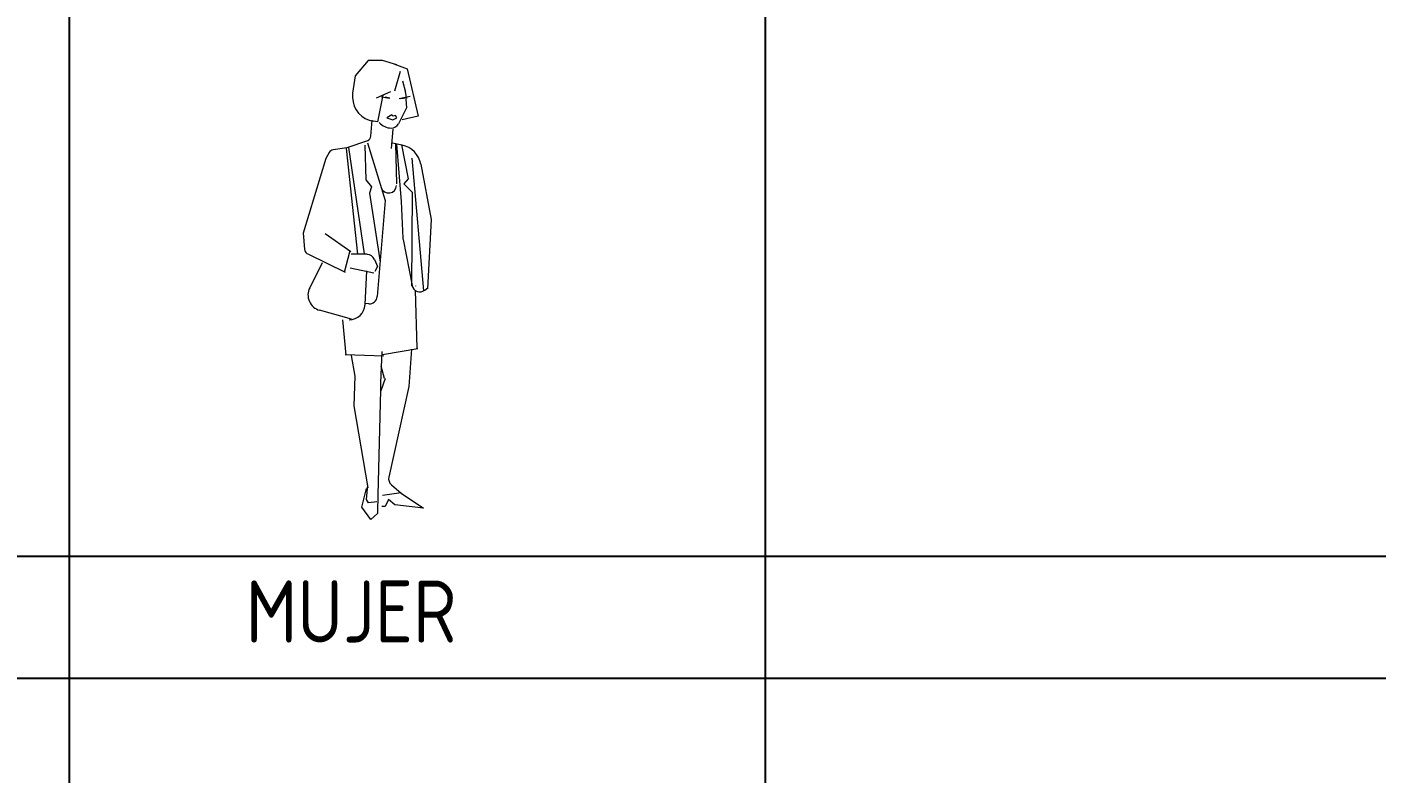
# Model space of a CAD drawing. Header units: millimetres. Extents: x 2198.5 to 2287.8, y 1208.8 to 1298.1.
# Drawn here: x 2231.86 to 2238.37, y 1287.37 to 1290.97 of the extents above; entities that cross this region are included whole.
import ezdxf

# ---------------------------------------------------------------- set-up
doc = ezdxf.new("R2010")
doc.units = ezdxf.units.MM
doc.layers.add('2', color=7, linetype='Continuous')
doc.layers.add('Amarillo', color=2, linetype='Continuous', lineweight=20)
doc.styles.add('ARCHQUICK', font='ARCHQUIK.SHX')

# ---------------------------------------------------------------- blocks, each defined once
blk = doc.blocks.new('Esc.hum-alzado05')
at = {"linetype": 'ByBlock'}
for p, q in [((-0.0115, 1.6786), (-0.0604, 1.6216)), ((0.0424, 1.6786), (-0.0115, 1.6786)), ((0.0962, 1.6623), (0.0424, 1.6786)), ((0.0846, 1.667), (0.1347, 1.6474)), ((0.1087, 1.6379), (0.0868, 1.5642)), ((0.1347, 1.6474), (0.1768, 1.4696)), ((-0.0604, 1.6216), (-0.0702, 1.5565)), ((0.1174, 1.6025), (0.1292, 1.5601)), ((-0.0702, 1.5565), (-0.0702, 1.5399)), ((0.0727, 1.5614), (0.0189, 1.537)), ((0.043, 1.5492), (0.0231, 1.4488)), ((0.0684, 1.5356), (0.0387, 1.5412)), ((0.0692, 1.5379), (0.052, 1.5412)), ((0.1052, 1.5365), (0.1463, 1.5445)), ((0.1087, 1.5356), (0.1345, 1.5389)), ((0.1302, 1.5337), (0.133, 1.5004)), ((0.0774, 1.4741), (0.0583, 1.4629)), ((0.0829, 1.4694), (0.0774, 1.4741)), ((0.133, 1.5004), (0.1023, 1.4409)), ((-0.0013, 1.3945), (0.0035, 1.4544)), ((0.0231, 1.4488), (0.0084, 1.4506)), ((0.0583, 1.4629), (0.0813, 1.4563)), ((0.0813, 1.4563), (0.0958, 1.4629)), ((0.0915, 1.4727), (0.0829, 1.4694)), ((0.0958, 1.4629), (0.0915, 1.4727)), ((0.1768, 1.4696), (0.1165, 1.4558)), ((-0.0146, 1.3773), (-0.0921, 1.35)), ((0.081, 1.4211), (0.0747, 1.3483)), ((-0.1584, 1.3329), (-0.1711, 1.3105)), ((-0.0921, 1.35), (-0.1438, 1.3429)), ((-0.0949, 1.3481), (-0.0515, 0.9506)), ((-0.0856, 1.3521), (-0.0264, 0.9515)), ((-0.0246, 1.361), (-0.0207, 1.2306)), ((-0.0149, 1.369), (0.0516, 1.1517)), ((0.1157, 1.3605), (0.0802, 1.3676)), ((0.0907, 1.3666), (0.0943, 1.2146)), ((0.095, 1.3648), (0.113, 1.1489)), ((0.1134, 1.362), (0.1392, 1.2334)), ((-0.1711, 1.3105), (-0.256, 1.0297)), ((0.1975, 0.8124), (0.1533, 1.3113)), ((0.1865, 1.2885), (0.2249, 1.0804)), ((-0.0207, 1.2306), (0.0012, 1.2043)), ((0.1392, 1.2334), (0.122, 1.2146)), ((0.0012, 1.2043), (-0.0074, 1.1803)), ((-0.0074, 1.1803), (0.0332, 0.9204)), ((0.122, 1.2146), (0.154, 1.1831)), ((0.154, 1.1831), (0.1517, 0.8298)), ((0.0516, 1.1517), (0.0222, 0.791)), ((0.113, 1.1489), (0.1191, 1.0099)), ((0.2249, 1.0804), (0.2112, 0.8199)), ((-0.2563, 1.0307), (-0.2514, 0.9683)), ((-0.0773, 0.959), (-0.1731, 1.0264)), ((0.1197, 1.0054), (0.1534, 0.8324)), ((-0.2368, 0.9505), (-0.0984, 0.8826)), ((-0.1845, 0.9181), (-0.232, 0.8239)), ((-0.1008, 0.8826), (-0.0796, 0.9637)), ((-0.0754, 0.9518), (-0.0161, 0.9518)), ((0.0116, 0.9305), (0.0227, 0.9039)), ((0.0092, 0.8791), (-0.0794, 0.8974)), ((-0.0234, 0.7606), (-0.0171, 0.8881)), ((0.0227, 0.9039), (0.0137, 0.8847)), ((0.1653, 0.8152), (0.1717, 0.5966)), ((0.1658, 0.8307), (0.1658, 0.8304)), ((0.2012, 0.8143), (0.2123, 0.823)), ((-0.0094, 0.7635), (-0.0242, 0.7643)), ((-0.0748, 0.7057), (-0.1945, 0.739)), ((-0.095, 0.5705), (-0.1071, 0.7035)), ((0.0468, 0.5663), (-0.0983, 0.572)), ((-0.0754, 0.5694), (-0.0615, 0.4911)), ((0.0394, 0.5835), (0.0344, 0.4665)), ((0.1749, 0.594), (0.0422, 0.5714)), ((0.1515, 0.5928), (0.1416, 0.4519)), ((0.0501, 0.4829), (0.0372, 0.529)), ((-0.0615, 0.4911), (-0.0658, 0.3793)), ((0.0344, 0.4665), (0.0352, 0.4388)), ((0.0516, 0.4829), (0.0354, 0.4361)), ((0.0352, 0.4388), (0.0243, 0.0451)), ((0.1416, 0.4519), (0.066, 0.1114)), ((-0.0658, 0.3793), (-0.0129, 0.0704)), ((-0.0352, -0.0023), (-0.0176, 0.0681)), ((-0.0176, 0.0272), (-0.0137, 0.0822)), ((0.1126, 0.0521), (0.0419, 0.0418)), ((0.0756, 0.0822), (0.1119, 0.0507)), ((-0.0109, 0.0141), (-0.0176, 0.0272)), ((0.0203, 0.0188), (-0.0109, 0.0141)), ((0.025, 0.0479), (0.0231, -0.0253)), ((0.0524, 0.001), (0.0399, 0.001)), ((0.0649, 0.0268), (0.0524, 0.001)), ((0.0884, 0.0075), (0.0649, 0.0268)), ((0.1971, -0.0056), (0.0884, 0.0075)), ((0.1119, 0.0507), (0.1971, -0.0056)), ((-0.0023, -0.0488), (-0.0352, -0.0023)), ((0.0231, -0.0253), (-0.0023, -0.0488))]:
    blk.add_line(p, q, dxfattribs=at)
for centre, radius, start, end in [((0.0198, 1.5399), 0.09, 180, 262.7468), ((0.081, 1.5468), 0.05, 349.9493, 15.5241), ((0.076, 1.4847), 0.06, 220.2002, 269.3153), ((0.0756, 1.4547), 0.03, 269.3153, 332.7004), ((-0.0213, 1.3962), 0.02, 289.423, 355.3563), ((-0.141, 1.3231), 0.02, 97.8336, 150.3955), ((0.098, 1.2722), 0.09, 10.4475, 78.6491), ((0.0653, 1.2105), 0.03, 200.5516, 355.9568), ((-0.2315, 0.9698), 0.02, 184.4509, 254.6065), ((0.1491, 1.0112), 0.03, 182.5114, 191.0334), ((-0.0161, 0.919), 0.03, 22.6199, 90), ((-0.1784, 0.7968), 0.06, 153.2409, 254.4207), ((0.1828, 0.8381), 0.03, 191.0334, 307.6476), ((-0.0077, 0.7935), 0.03, 266.7987, 355.3334), ((-0.0833, 0.7635), 0.06, 270, 357.1936), ((0.0953, 0.1049), 0.03, 167.4867, 228.9998)]:
    blk.add_arc(centre, radius, start, end, dxfattribs=at)

msp = doc.modelspace()

# ---------------------------------------------------------------- linework, layer by layer
at = {"layer": '2', "color": 4}
for p, q in [((2232.0627, 1267.7813), (2232.0627, 1297.8532)), ((2235.4227, 1267.7813), (2235.4227, 1297.8532)), ((2235.4227, 1267.7813), (2235.4227, 1297.8532)), ((2228.7027, 1288.4187), (2232.0627, 1288.4187)), ((2232.0627, 1288.4187), (2235.4227, 1288.4187)), ((2235.4227, 1288.4187), (2238.7827, 1288.4187)), ((2228.7027, 1287.8292), (2232.0627, 1287.8292)), ((2232.0627, 1287.8292), (2235.4227, 1287.8292)), ((2235.4227, 1287.8292), (2238.7827, 1287.8292))]:
    msp.add_line(p, q, dxfattribs=at)

# ---------------------------------------------------------------- block references
at = {"layer": 'Amarillo', "xscale": 1.282499999999999, "yscale": 1.282499999999999, "zscale": 1.282499999999999}
msp.add_blockref('Esc.hum-alzado05', (2233.5194, 1288.6572), dxfattribs=at)

# ---------------------------------------------------------------- texts
at = {"layer": '2', "style": 'ARCHQUICK'}
msp.add_text('MUJER', height=0.3, dxfattribs=at).set_placement((2232.9125, 1288.0012))

doc.saveas('drawing.dxf')
